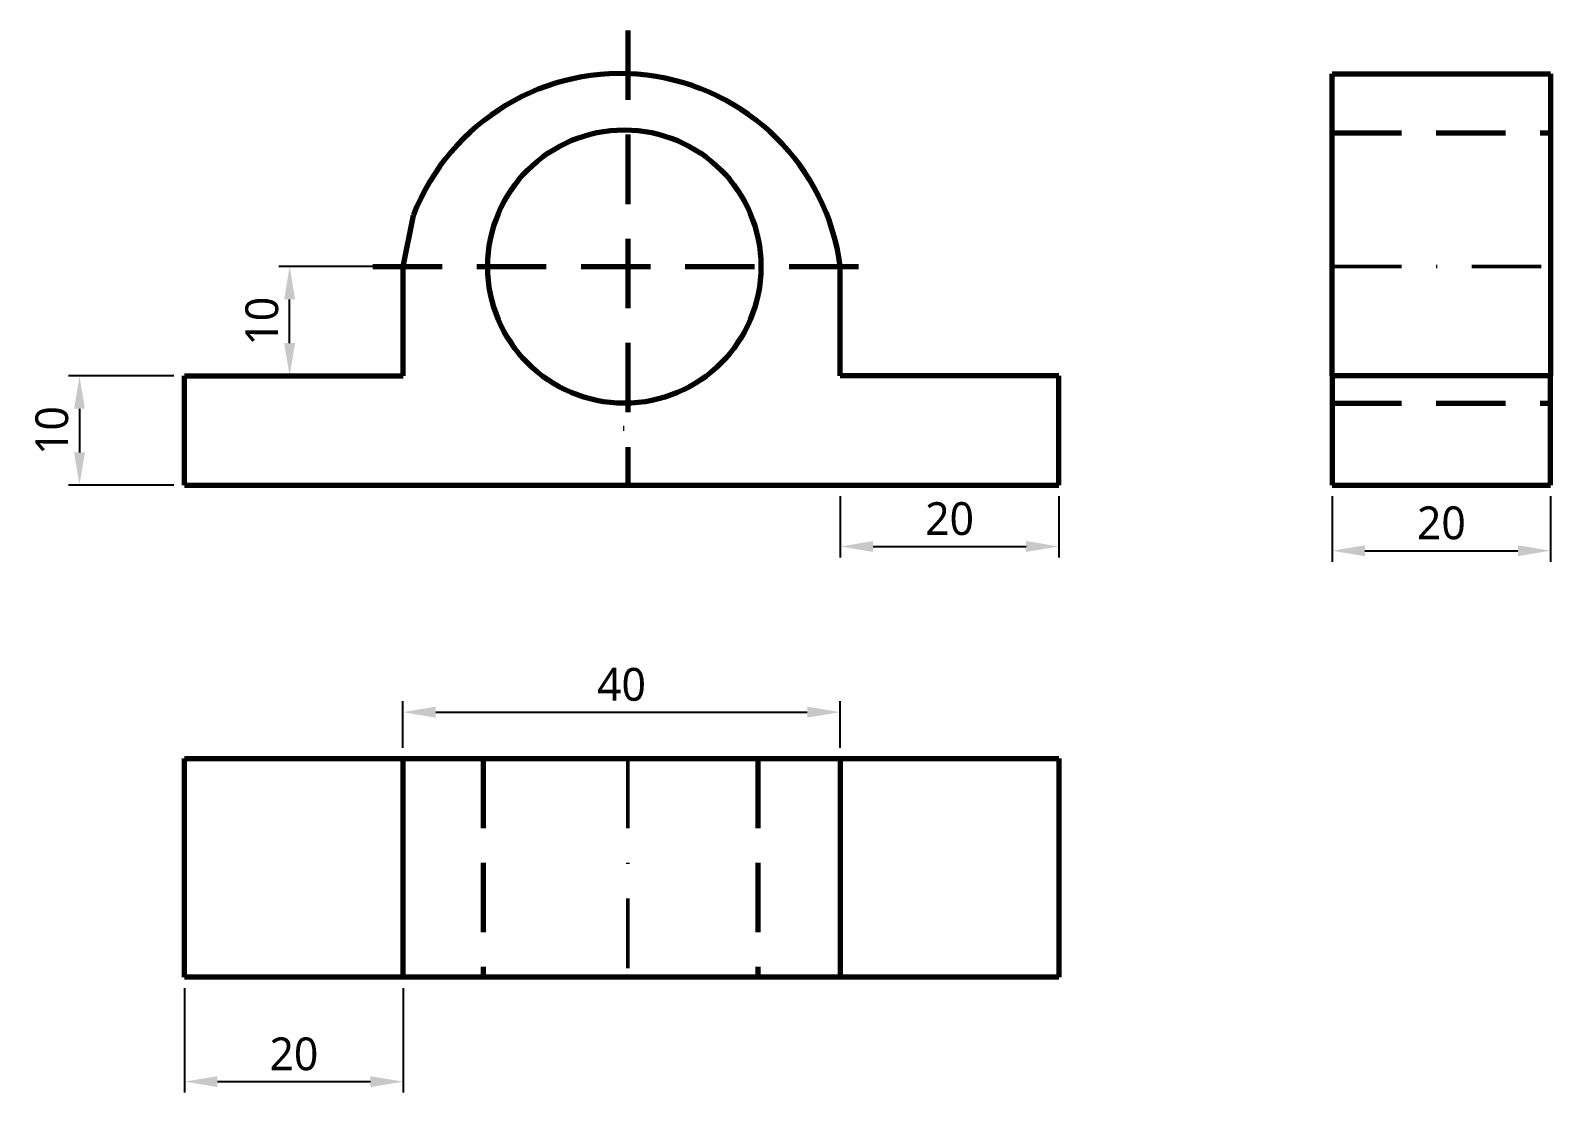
# Model space of a CAD drawing. Header units: millimetres. Extents: x 23586 to 25183, y 12357 to 12844.
# Drawn here: x 23586.1 to 23725.2, y 12595.8 to 12693 of the extents above; entities that cross this region are included whole.
import ezdxf

# ---------------------------------------------------------------- set-up
doc = ezdxf.new("R2010")
doc.units = ezdxf.units.MM
doc.linetypes.add('TRACEJADA2', pattern=[9.525, 6.35, -3.175])
doc.linetypes.add('TRAÇOPONTO2', pattern=[12.7, 6.35, -3.175, 0, -3.175])
doc.layers.add('Continua Larga', color=3, linetype='Continuous', lineweight=70)
doc.layers.add('cotas', color=3, linetype='Continuous', lineweight=50)
doc.layers.add('tracejada larga', color=1, linetype='TRACEJADA2', lineweight=70, plot=False)
doc.layers.add('Traço ponto estreita', color=2, linetype='TRAÇOPONTO2', lineweight=50, plot=False)
doc.styles.add('Luan', font='trebuc.ttf', dxfattribs={"height": 3})
doc.dimstyles.new('Luan', dxfattribs={"dimtxt": 3, "dimasz": 3, "dimexe": 1, "dimexo": 1, "dimgap": 1, "dimtad": 1, "dimtxsty": 'Luan', "dimcen": 0, "dimadec": 0, "dimazin": 0, "dimtfac": 1, "dimtmove": 0, "dimatfit": 3, "dimfxl": 1, "dimarcsym": 0})

# ---------------------------------------------------------------- blocks, each defined once
blk = doc.blocks.new('*D9')
at = {"layer": 'cotas', "color": 0, "lineweight": -2, "transparency": 16777216}
for p, q in [((23705.25, 12650.39), (23705.25, 12644.4)), ((23725.25, 12650.39), (23725.25, 12644.4)), ((23708.25, 12645.4), (23722.25, 12645.4))]:
    blk.add_line(p, q, dxfattribs=at)
at = {"layer": 'cotas', "color": 0, "transparency": 16777216}
for points in [[(23708.25, 12645.9), (23708.25, 12644.9), (23705.25, 12645.4)], [(23722.25, 12645.9), (23722.25, 12644.9), (23725.25, 12645.4)]]:
    blk.add_solid(points, dxfattribs=at)
at = {"layer": 'Defpoints', "color": 0, "transparency": 16777216}
for p in [(23705.25, 12651.39), (23725.25, 12651.39), (23725.25, 12645.4)]:
    blk.add_point(p, dxfattribs=at)
at = {"layer": 'cotas', "color": 0, "transparency": 16777216, "insert": (23715.25, 12647.93), "char_height": 3, "attachment_point": 5, "style": 'Luan'}
blk.add_mtext('20', dxfattribs=at)
blk = doc.blocks.new('*D10')
at = {"layer": 'cotas', "color": 0, "lineweight": -2, "transparency": 16777216}
for p, q in [((23599.25, 12661.39), (23589.63, 12661.39)), ((23590.63, 12658.39), (23590.63, 12654.39)), ((23599.25, 12651.39), (23589.63, 12651.39))]:
    blk.add_line(p, q, dxfattribs=at)
at = {"layer": 'cotas', "color": 0, "transparency": 16777216}
for points in [[(23590.13, 12658.39), (23591.13, 12658.39), (23590.63, 12661.39)], [(23590.13, 12654.39), (23591.13, 12654.39), (23590.63, 12651.39)]]:
    blk.add_solid(points, dxfattribs=at)
at = {"layer": 'Defpoints', "color": 0, "transparency": 16777216}
for p in [(23600.25, 12661.39), (23590.63, 12651.39), (23600.25, 12651.39)]:
    blk.add_point(p, dxfattribs=at)
at = {"layer": 'cotas', "color": 0, "transparency": 16777216, "insert": (23588.11, 12656.39), "char_height": 3, "attachment_point": 5, "rotation": 90, "style": 'Luan'}
blk.add_mtext('10', dxfattribs=at)
blk = doc.blocks.new('*D11')
at = {"layer": 'cotas', "color": 0, "lineweight": -2, "transparency": 16777216}
for p, q in [((23619.25, 12671.39), (23608.86, 12671.39)), ((23609.86, 12664.39), (23609.86, 12668.39)), ((23619.25, 12661.39), (23608.86, 12661.39))]:
    blk.add_line(p, q, dxfattribs=at)
at = {"layer": 'cotas', "color": 0, "transparency": 16777216}
for points in [[(23609.36, 12668.39), (23610.36, 12668.39), (23609.86, 12671.39)], [(23609.36, 12664.39), (23610.36, 12664.39), (23609.86, 12661.39)]]:
    blk.add_solid(points, dxfattribs=at)
at = {"layer": 'Defpoints', "color": 0, "transparency": 16777216}
for p in [(23609.86, 12671.39), (23620.25, 12671.39), (23620.25, 12661.39)]:
    blk.add_point(p, dxfattribs=at)
at = {"layer": 'cotas', "color": 0, "transparency": 16777216, "insert": (23607.33, 12666.39), "char_height": 3, "attachment_point": 5, "rotation": 90, "style": 'Luan'}
blk.add_mtext('10', dxfattribs=at)
blk = doc.blocks.new('*D12')
at = {"layer": 'cotas', "color": 0, "lineweight": -2, "transparency": 16777216}
for p, q in [((23660.25, 12650.39), (23660.25, 12644.79)), ((23680.25, 12650.39), (23680.25, 12644.79)), ((23663.25, 12645.79), (23677.25, 12645.79))]:
    blk.add_line(p, q, dxfattribs=at)
at = {"layer": 'cotas', "color": 0, "transparency": 16777216}
for points in [[(23663.25, 12646.29), (23663.25, 12645.29), (23660.25, 12645.79)], [(23677.25, 12646.29), (23677.25, 12645.29), (23680.25, 12645.79)]]:
    blk.add_solid(points, dxfattribs=at)
at = {"layer": 'Defpoints', "color": 0, "transparency": 16777216}
for p in [(23660.25, 12651.39), (23680.25, 12651.39), (23680.25, 12645.79)]:
    blk.add_point(p, dxfattribs=at)
at = {"layer": 'cotas', "color": 0, "transparency": 16777216, "insert": (23670.25, 12648.32), "char_height": 3, "attachment_point": 5, "style": 'Luan'}
blk.add_mtext('20', dxfattribs=at)
blk = doc.blocks.new('*D13')
at = {"layer": 'cotas', "color": 0, "lineweight": -2, "transparency": 16777216}
for p, q in [((23600.25, 12605.39), (23600.25, 12595.85)), ((23620.25, 12605.39), (23620.25, 12595.85)), ((23603.25, 12596.85), (23617.25, 12596.85))]:
    blk.add_line(p, q, dxfattribs=at)
at = {"layer": 'cotas', "color": 0, "transparency": 16777216}
for points in [[(23603.25, 12597.35), (23603.25, 12596.35), (23600.25, 12596.85)], [(23617.25, 12597.35), (23617.25, 12596.35), (23620.25, 12596.85)]]:
    blk.add_solid(points, dxfattribs=at)
at = {"layer": 'Defpoints', "color": 0, "transparency": 16777216}
for p in [(23600.25, 12606.39), (23620.25, 12606.39), (23620.25, 12596.85)]:
    blk.add_point(p, dxfattribs=at)
at = {"layer": 'cotas', "color": 0, "transparency": 16777216, "insert": (23610.25, 12599.37), "char_height": 3, "attachment_point": 5, "style": 'Luan'}
blk.add_mtext('20', dxfattribs=at)
blk = doc.blocks.new('*D14')
at = {"layer": 'cotas', "color": 0, "lineweight": -2, "transparency": 16777216}
for p, q in [((23620.23, 12627.39), (23620.23, 12631.64)), ((23660.23, 12627.39), (23660.23, 12631.64)), ((23623.23, 12630.64), (23657.23, 12630.64))]:
    blk.add_line(p, q, dxfattribs=at)
at = {"layer": 'cotas', "color": 0, "transparency": 16777216}
for points in [[(23623.23, 12631.14), (23623.23, 12630.14), (23620.23, 12630.64)], [(23657.23, 12631.14), (23657.23, 12630.14), (23660.23, 12630.64)]]:
    blk.add_solid(points, dxfattribs=at)
at = {"layer": 'Defpoints', "color": 0, "transparency": 16777216}
for p in [(23660.23, 12630.64), (23620.23, 12626.39), (23660.23, 12626.39)]:
    blk.add_point(p, dxfattribs=at)
at = {"layer": 'cotas', "color": 0, "transparency": 16777216, "insert": (23640.23, 12633.16), "char_height": 3, "attachment_point": 5, "style": 'Luan'}
blk.add_mtext('40', dxfattribs=at)

msp = doc.modelspace()

# ---------------------------------------------------------------- linework, layer by layer
at = {"layer": 'Continua Larga'}
for p, q in [((23705.245, 12661.389), (23705.245, 12689.028)), ((23705.245, 12689.028), (23725.245, 12689.028)), ((23725.245, 12689.028), (23725.245, 12661.389)), ((23620.245, 12671.389), (23621.181, 12676.076)), ((23620.245, 12661.389), (23620.245, 12671.389)), ((23660.245, 12661.389), (23660.245, 12671.389)), ((23600.245, 12651.389), (23600.245, 12661.389)), ((23600.245, 12661.389), (23620.245, 12661.389)), ((23680.245, 12661.389), (23660.245, 12661.389)), ((23680.245, 12651.389), (23680.245, 12661.389)), ((23725.245, 12661.389), (23705.245, 12661.389)), ((23705.245, 12661.389), (23705.245, 12651.389)), ((23725.245, 12651.389), (23725.245, 12661.389)), ((23640.392, 12656.595), (23640.485, 12656.595)), ((23600.245, 12651.389), (23680.245, 12651.389)), ((23705.245, 12651.389), (23725.245, 12651.389)), ((23600.245, 12626.389), (23680.245, 12626.389)), ((23600.245, 12606.389), (23600.245, 12626.389)), ((23620.231, 12626.389), (23620.231, 12606.389)), ((23660.245, 12626.389), (23660.245, 12606.389)), ((23680.245, 12626.389), (23680.245, 12606.389)), ((23680.245, 12606.389), (23600.245, 12606.389))]:
    msp.add_line(p, q, dxfattribs=at)
msp.add_circle((23640.485, 12671.389), 12.5, dxfattribs=at)
msp.add_arc((23640.112, 12668.723), 20.309, 7.54449, 158.77206, dxfattribs=at)
at = {"layer": 'tracejada larga'}
for p, q in [((23640.812, 12692.985), (23640.812, 12651.389)), ((23705.245, 12683.624), (23725.245, 12683.624)), ((23617.471, 12671.389), (23664.152, 12671.389)), ((23705.245, 12658.889), (23725.245, 12658.889)), ((23627.561, 12626.389), (23627.561, 12606.389)), ((23652.706, 12626.389), (23652.706, 12606.389))]:
    msp.add_line(p, q, dxfattribs=at)
at = {"layer": 'Traço ponto estreita'}
for p, q in [((23705.245, 12671.389), (23725.245, 12671.389)), ((23640.812, 12626.389), (23640.812, 12606.389))]:
    msp.add_line(p, q, dxfattribs=at)

# ---------------------------------------------------------------- dimensions: what is measured, and where the dimension line sits
at = {"layer": 'cotas'}
for base, p1, p2, picture, middle in [((23609.86, 12671.389), (23620.245, 12661.389), (23620.245, 12671.389), '*D11', (23607.334, 12666.389)), ((23590.632, 12651.389), (23600.245, 12661.389), (23600.245, 12651.389), '*D10', (23588.106, 12656.389))]:
    dim = msp.add_linear_dim(base=base, p1=p1, p2=p2, angle=90, dimstyle='Luan', dxfattribs=at)
    dim.commit()
    dim.dimension.update_dxf_attribs({"geometry": picture, "text_midpoint": middle})
for base, p1, p2, picture, middle in [((23680.245, 12645.792), (23660.245, 12651.389), (23680.245, 12651.389), '*D12', (23670.245, 12648.318)), ((23725.245, 12645.401), (23705.245, 12651.389), (23725.245, 12651.389), '*D9', (23715.245, 12647.928)), ((23660.231, 12630.638), (23620.231, 12626.389), (23660.231, 12626.389), '*D14', (23640.231, 12633.165)), ((23620.245, 12596.848), (23600.245, 12606.389), (23620.245, 12606.389), '*D13', (23610.245, 12599.374))]:
    dim = msp.add_linear_dim(base=base, p1=p1, p2=p2, dimstyle='Luan', dxfattribs=at)
    dim.commit()
    dim.dimension.update_dxf_attribs({"geometry": picture, "text_midpoint": middle})

doc.saveas('drawing.dxf')
